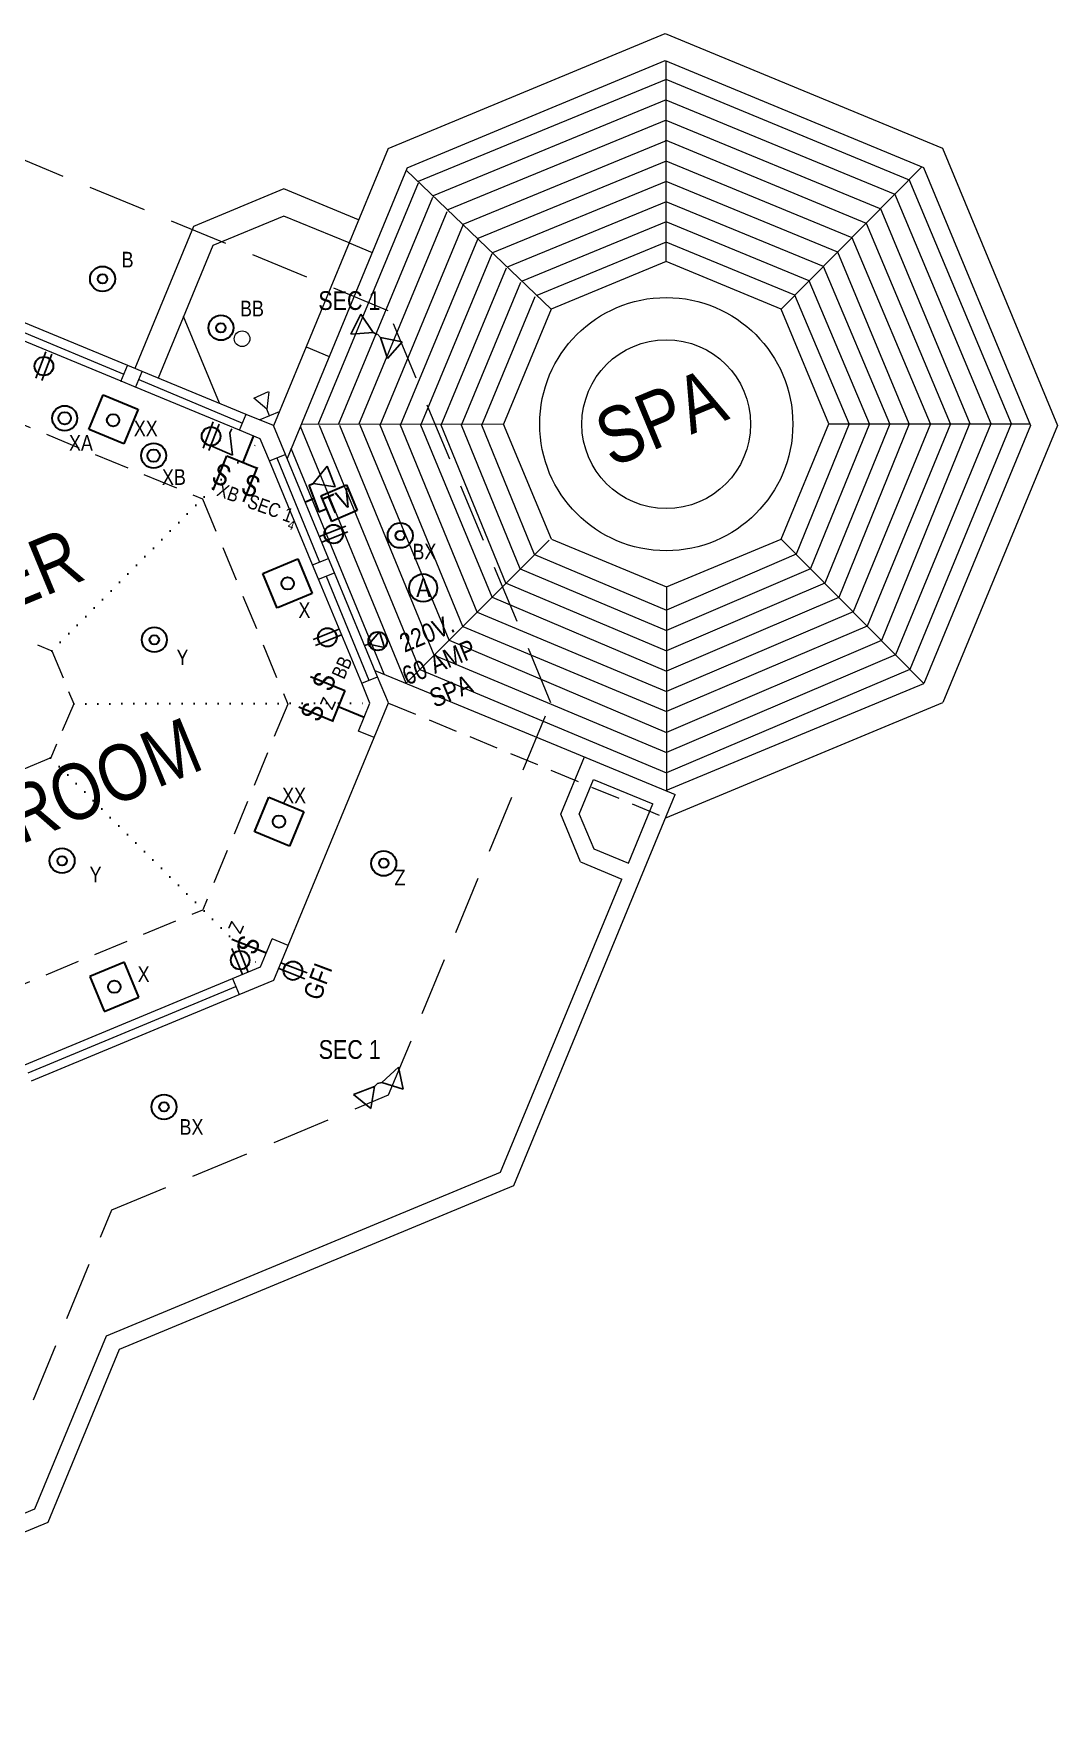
# Model space of a CAD drawing. Header units: inches. Extents: x 2775 to 14269, y 3098 to 7295.
# Drawn here: x 13941 to 14269, y 3567 to 4104 of the extents above; entities that cross this region are included whole.
import ezdxf

# ---------------------------------------------------------------- set-up
doc = ezdxf.new("R2010")
doc.units = ezdxf.units.IN
doc.header["$LTSCALE"] = 0.5
doc.header["$MEASUREMENT"] = 0
doc.linetypes.add('ACAD_ISO07W100', pattern=[3, 0, -3])
doc.linetypes.add('HIDDEN', pattern=[0.375, 0.25, -0.125])
for name, color, linetype, lineweight in [('APPLIANCES', 250, 'CONTINUOUS', 9), ('BALCONY', 250, 'CONTINUOUS', 9), ('ELEC', 6, 'CONTINUOUS', 30), ('FOUNDATION', 250, 'CONTINUOUS', 9), ('LITE COVE', 250, 'HIDDEN', 9), ('PLUMBING', 250, 'CONTINUOUS', 20), ('ROOFLINE', 250, 'HIDDEN', 9), ('ROOM TEXT', 252, 'CONTINUOUS', 20), ('SKYLITES', 250, 'CONTINUOUS', 9), ('WALLS', 250, 'CONTINUOUS', 9), ('WINDOWS', 250, 'CONTINUOUS', 9)]:
    doc.layers.add(name, color=color, linetype=linetype, lineweight=lineweight)
doc.layers.add('ELECTRICAL', color=1, linetype='CONTINUOUS')
doc.layers.add('LL_ELECTRICAL', color=1, linetype='CONTINUOUS')
doc.styles.add('ARCHENT', font='technical.ttf', dxfattribs={"height": 6})
doc.styles.add('ARCHENTLTD', font='technical.ttf', dxfattribs={"height": 6})

msp = doc.modelspace()

# ---------------------------------------------------------------- linework, layer by layer
at = {"layer": 'APPLIANCES', "linetype": 'Continuous', "lineweight": 20, "ltscale": 90}
for radius in [40.5, 27]:
    msp.add_circle((14143.6, 3978.74), radius, dxfattribs=at)
at = {"layer": 'BALCONY', "linetype": 'Continuous', "lineweight": 9, "ltscale": 75}
for p, q in [((14143.57, 4030.77), (14143.52, 4094.94)), ((14106.78, 4015.51), (14060.42, 4060.03)), ((14180.37, 4015.56), (14225.39, 4061.09)), ((14091.57, 3978.7), (14026.78, 3978.66)), ((14195.64, 3978.78), (14259.93, 3978.82)), ((14106.08, 3941.61), (14060.37, 3895.83)), ((14180.42, 3941.97), (14225.99, 3895.75)), ((14143.64, 3926.71), (14143.69, 3861.59)), ((14050.39, 3899.96), (14108.61, 3875.89))]:
    msp.add_line(p, q, dxfattribs=at)
at = {"layer": 'BALCONY', "linetype": 'Continuous', "lineweight": 9}
for p, q in [((14143.53, 4088.97), (14064.23, 4056.37)), ((14221.49, 4056.74), (14143.53, 4088.97)), ((14143.53, 4082.48), (14068.97, 4051.82)), ((14216.9, 4052.15), (14143.53, 4082.35)), ((14143.53, 4075.98), (14073.71, 4047.27)), ((14212.32, 4047.55), (14143.53, 4075.85)), ((14143.54, 4069.38), (14078.52, 4042.65)), ((14207.73, 4042.96), (14143.36, 4069.56)), ((14143.54, 4062.89), (14083.26, 4038.1)), ((14203.14, 4038.36), (14143.54, 4062.89)), ((14032.21, 3978.66), (14064.3, 4055.96)), ((14143.55, 4056.39), (14088, 4033.55)), ((14198.55, 4033.76), (14143.55, 4056.39)), ((14254.09, 3978.82), (14221.32, 4057.02)), ((14038.7, 3978.67), (14068.9, 4051.37)), ((14247.59, 3978.81), (14216.73, 4052.42)), ((14045.19, 3978.67), (14073.5, 4046.78)), ((14143.55, 4049.9), (14092.74, 4028.99)), ((14193.96, 4029.17), (14143.55, 4049.9)), ((14240.85, 3978.81), (14212.18, 4047.86)), ((14052.1, 3978.36), (14078.71, 4042.73)), ((14143.56, 4043.41), (14097.48, 4024.44)), ((14189.37, 4024.57), (14143.56, 4043.41)), ((14234.6, 3978.81), (14207.73, 4042.95)), ((14058.59, 3978.37), (14083.3, 4037.89)), ((14143.56, 4036.91), (14102.23, 4019.89)), ((14184.78, 4019.98), (14143.56, 4036.91)), ((14228.11, 3978.8), (14203.14, 4038.36)), ((14065.09, 3978.37), (14087.9, 4033.3)), ((14143.57, 4030.77), (14106.79, 4015.51)), ((14180.37, 4015.56), (14143.57, 4030.77)), ((14215.12, 3978.79), (14193.96, 4029.17)), ((14221.36, 3978.8), (14198.55, 4033.76)), ((14071.58, 3978.38), (14092.49, 4028.71)), ((14078.08, 3978.38), (14097.09, 4024.12)), ((14208.63, 3978.79), (14189.37, 4024.57)), ((14084.57, 3978.39), (14101.69, 4019.53)), ((14202.13, 3978.78), (14184.78, 4019.98)), ((14106.79, 4015.51), (14091.57, 3978.7)), ((14195.64, 3978.78), (14180.37, 4015.56)), ((14060.32, 3895.85), (14026.54, 3978.03)), ((14064.74, 3900.21), (14032.62, 3978.35)), ((14069.33, 3904.8), (14039.11, 3978.35)), ((14074.14, 3909.62), (14045.61, 3978.36)), ((14078.55, 3914.03), (14052.1, 3978.36)), ((14083.14, 3918.63), (14058.59, 3978.37)), ((14087.9, 3923.41), (14065.09, 3978.37)), ((14092.31, 3927.82), (14071.58, 3978.38)), ((14096.9, 3932.42), (14078.08, 3978.38)), ((14101.49, 3937.01), (14084.57, 3978.39)), ((14106.84, 3941.92), (14091.57, 3978.7)), ((14180.42, 3941.97), (14195.64, 3978.78)), ((14202.13, 3978.78), (14185.22, 3937.11)), ((14208.62, 3978.79), (14189.76, 3932.5)), ((14215.12, 3978.79), (14194.31, 3927.89)), ((14221.36, 3978.8), (14198.85, 3923.28)), ((14228.11, 3978.8), (14203.39, 3918.67)), ((14234.6, 3978.81), (14207.94, 3914.06)), ((14240.64, 3978.81), (14212.43, 3909.51)), ((14247.46, 3978.82), (14216.97, 3904.9)), ((14253.95, 3978.82), (14221.51, 3900.29)), ((14053.29, 3898.76), (14023.61, 3970.97)), ((14106.84, 3941.92), (14143.64, 3926.71)), ((14143.64, 3926.71), (14180.42, 3941.97)), ((14096.9, 3932.42), (14143.65, 3912.73)), ((14101.49, 3937.01), (14143.65, 3919.22)), ((14185.22, 3937.1), (14143.65, 3919.22)), ((14189.77, 3932.49), (14143.65, 3912.73)), ((14092.32, 3927.82), (14143.66, 3906.24)), ((14194.31, 3927.88), (14143.66, 3906.24)), ((14087.9, 3923.41), (14143.66, 3899.74)), ((14198.86, 3923.28), (14143.66, 3899.74)), ((14083.14, 3918.63), (14143.67, 3893.25)), ((14203.4, 3918.67), (14143.67, 3893.25)), ((14078.55, 3914.04), (14143.67, 3886.75)), ((14207.94, 3914.06), (14143.67, 3886.75)), ((14074.14, 3909.62), (14143.68, 3880.1)), ((14212.43, 3909.5), (14143.68, 3880.1)), ((14064.78, 3900.25), (14143.69, 3867.19)), ((14069.37, 3904.84), (14143.68, 3873.68)), ((14216.98, 3904.89), (14143.68, 3873.68)), ((14221.51, 3900.29), (14143.69, 3867.19)), ((14115.78, 3853.97, -2.21), (14120.38, 3842.88, -2.21))]:
    msp.add_line(p, q, dxfattribs=at)
at = {"layer": 'BALCONY', "lineweight": 9, "ltscale": 50}
for p, q in [((14108.61, 3875.89), (14146.5, 3860.22)), ((14120.37, 3865.08), (14139.32, 3857.24)), ((14116.18, 3838.67), (14109.83, 3853.97)), ((14120.38, 3842.88), (14131.49, 3838.29)), ((14116.18, 3838.67), (14129.39, 3833.21))]:
    msp.add_line(p, q, dxfattribs=at)
at = {"layer": 'BALCONY', "lineweight": 9, "ltscale": 75}
for p, q in [((14109.83, 3853.97), (14117.39, 3872.26)), ((14115.78, 3853.97), (14120.37, 3865.08)), ((14094.82, 3735.21), (14146.5, 3860.22)), ((14131.49, 3838.29), (14139.32, 3857.24)), ((14090.61, 3739.41), (14129.39, 3833.21)), ((13964.45, 3687.05), (14090.61, 3739.41)), ((13968.67, 3682.84), (14094.82, 3735.21)), ((13941.56, 3631.68), (13964.45, 3687.05)), ((13945.78, 3627.47), (13968.67, 3682.84)), ((13800.48, 3573.17), (13941.56, 3631.68)), ((13800.48, 3567.22), (13945.78, 3627.47))]:
    msp.add_line(p, q, dxfattribs=at)
at = {"layer": 'ELEC', "color": 1, "linetype": 'Continuous', "ltscale": 0.75}
for p, q in [((14008.05, 3966.23), (14011.53, 3974.74)), ((13998.57, 3957.63), (14003.03, 3968.55)), ((14029.81, 3897.99), (14040.73, 3893.53)), ((14026.05, 3888.25), (14037.15, 3883.72)), ((14038.4, 3888.51), (14046.92, 3885.03)), ((14004.53, 3814.02), (14015.66, 3809.55))]:
    msp.add_line(p, q, dxfattribs=at)
at = {"layer": 'ELEC', "color": 1, "linetype": 'Continuous', "lineweight": 30, "ltscale": 25}
for p, q in [((14003.03, 3968.55), (14012.69, 3964.6)), ((14040.73, 3893.53), (14036.78, 3883.87))]:
    msp.add_line(p, q, dxfattribs=at)
at = {"layer": 'ELEC', "color": 3, "linetype": 'Continuous', "ltscale": 0.75}
msp.add_line((14008.3, 3953.87), (14012.84, 3964.97), dxfattribs=at)
at = {"layer": 'ELEC', "color": 4, "linetype": 'Continuous', "ltscale": 7.5}
for centre in [(13963.2, 4025.21), (14001.1, 4009.57), (14058.46, 3943.11), (13982.88, 3760.3)]:
    msp.add_circle(centre, 4, dxfattribs=at)
at = {"layer": 'ELEC', "color": 4, "linetype": 'Continuous'}
for centre in [(13963.2, 4025.21), (14001.1, 4009.57)]:
    msp.add_circle(centre, 1.5, dxfattribs=at)
at = {"layer": 'ELEC', "color": 5, "linetype": 'Continuous', "lineweight": 30, "ltscale": 7.5}
for centre in [(13951.1, 3980.63), (13979.55, 3968.66)]:
    msp.add_circle(centre, 4, dxfattribs=at)
at = {"layer": 'ELEC', "color": 5, "linetype": 'Continuous'}
for centre, radius in [((13951.1, 3980.63), 1.98), ((13979.55, 3968.66), 1.98), ((13979.78, 3909.77), 1.5), ((13950.27, 3839.06), 1.5)]:
    msp.add_circle(centre, radius, dxfattribs=at)
at = {"layer": 'ELEC', "color": 3, "linetype": 'Continuous'}
for centre, radius in [((13966.59, 3979.99), 1.98), ((14058.46, 3943.11), 1.5), ((14019.67, 3851.58), 1.98), ((14053.18, 3838.26), 1.5), ((13982.88, 3760.3), 1.5)]:
    msp.add_circle(centre, radius, dxfattribs=at)
at = {"layer": 'ELEC', "color": 7, "linetype": 'Continuous'}
for centre in [(14022.44, 3927.77), (13966.98, 3798.73)]:
    msp.add_circle(centre, 1.98, dxfattribs=at)
at = {"layer": 'ELEC', "color": 5, "linetype": 'Continuous', "ltscale": 7.5}
for centre in [(13979.78, 3909.77), (13950.27, 3839.06)]:
    msp.add_circle(centre, 4, dxfattribs=at)
at = {"layer": 'ELEC', "color": 3, "linetype": 'Continuous', "ltscale": 7.5}
msp.add_circle((14053.21, 3838.19), 4, dxfattribs=at)
at = {"layer": 'ELECTRICAL', "color": 3, "linetype": 'Continuous', "ltscale": 0.375}
for p, q in [((14042.7, 4007.52), (14045.9, 4013.94)), ((14045.9, 4013.94), (14049.83, 4008)), ((14049.83, 4008), (14042.7, 4007.52)), ((14052.13, 4006.44), (14059.14, 4005.07)), ((14054.4, 3999.7), (14052.13, 4006.44)), ((14059.14, 4005.07), (14054.4, 3999.7)), ((14052.63, 3768.16), (14057.9, 3772.98)), ((14057.9, 3772.98), (14059.4, 3765.97)), ((14043.56, 3764.32), (14050.23, 3766.8)), ((14050.23, 3766.8), (14049.08, 3759.75)), ((14059.4, 3765.97), (14052.63, 3768.16)), ((14049.08, 3759.75), (14043.56, 3764.32))]:
    msp.add_line(p, q, dxfattribs=at)
at = {"layer": 'ELECTRICAL', "color": 3, "linetype": 'Continuous', "ltscale": 0.75}
for p, q in [((14051.13, 4007.41), (14049.83, 4008)), ((14051.15, 4007.48), (14052.13, 4006.44)), ((14051.24, 3767.81), (14050.23, 3766.8)), ((14051.24, 3767.81), (14052.63, 3768.16))]:
    msp.add_line(p, q, dxfattribs=at)
at = {"layer": 'ELECTRICAL', "color": 1, "linetype": 'Continuous', "ltscale": 0.75}
for p, q in [((13945.11, 4001.86), (13941.88, 3993.45)), ((13946.98, 4001.14), (13943.75, 3992.74)), ((13998.61, 3979.43), (13995.38, 3971.02)), ((14000.48, 3978.71), (13997.25, 3970.31)), ((14004.53, 3977.22), (14003.95, 3975.92)), ((14003.95, 3975.92), (14004.75, 3968.82)), ((14004.75, 3968.82), (13998.2, 3971.72)), ((14030.65, 3959.73), (14035.11, 3965.32)), ((14030.65, 3959.73), (14035.11, 3965.32)), ((14035.11, 3965.32), (14037.68, 3958.63)), ((14030.65, 3959.73), (14037.68, 3958.63)), ((14041.02, 3946.1), (14032.62, 3942.84)), ((14041.74, 3944.23), (14033.35, 3940.98)), ((14038.96, 3913.16), (14030.61, 3909.8)), ((14039.7, 3911.3), (14031.35, 3907.94)), ((14048.43, 3908.39), (14051.85, 3912.24)), ((14051.85, 3912.24), (14053.49, 3907.32)), ((14047.07, 3907.95), (14048.43, 3908.39)), ((14048.43, 3908.39), (14053.49, 3907.32)), ((14004.62, 3811.03), (14008, 3802.68)), ((14006.47, 3811.78), (14009.85, 3803.43)), ((14019.59, 3804.55), (14027.98, 3801.29)), ((14020.31, 3806.41), (14028.7, 3803.15))]:
    msp.add_line(p, q, dxfattribs=at)
at = {"layer": 'ELECTRICAL', "color": 1, "linetype": 'Continuous', "ltscale": 0.375}
for p, q in [((14030.65, 3959.73), (14035.11, 3965.32)), ((14035.11, 3965.32), (14037.68, 3958.63)), ((14037.68, 3958.63), (14030.65, 3959.73)), ((14048.43, 3908.39), (14051.85, 3912.24)), ((14051.85, 3912.24), (14053.49, 3907.32)), ((14053.49, 3907.32), (14048.43, 3908.39))]:
    msp.add_line(p, q, dxfattribs=at)
at = {"layer": 'ELECTRICAL', "color": 1, "linetype": 'Continuous', "lineweight": 30, "ltscale": 25}
for p, q in [((14032.51, 3950.65), (14029.31, 3959.23)), ((14030.91, 3954.94), (14028.11, 3953.78))]:
    msp.add_line(p, q, dxfattribs=at)
at = {"layer": 'ELECTRICAL', "color": 1, "linetype": 'Continuous', "lineweight": 30, "ltscale": 0.75}
for p, q in [((14029.32, 3959.22), (14030.65, 3959.73)), ((14033.02, 3955.84), (14041.26, 3959.32)), ((14041.26, 3959.32), (14044.74, 3951.08)), ((14033.02, 3955.84), (14036.49, 3947.6)), ((14032.46, 3950.69), (14034.77, 3951.67)), ((14044.74, 3951.08), (14036.49, 3947.6))]:
    msp.add_line(p, q, dxfattribs=at)
for centre, radius in [((13944.45, 3997.29), 2.98), ((13997.95, 3974.86), 2.98), ((14037.17, 3943.55), 2.98), ((14065.81, 3926.33), 4.48), ((14035.16, 3910.53), 2.98), ((14051.27, 3909.31), 2.98), ((14007.25, 3807.24), 2.98), ((14024.15, 3803.87), 2.98)]:
    msp.add_circle(centre, radius, dxfattribs=at)
at = {"layer": 'ELECTRICAL', "color": 1, "linetype": 'Continuous', "ltscale": 0.75}
for points in [[(14003.95, 3975.92), (14004.75, 3968.82), (13998.2, 3971.72), (14003.95, 3975.92)], [(14003.95, 3975.92), (14004.53, 3970.8), (13999.78, 3972.87), (14003.95, 3975.92)], [(14030.65, 3959.73), (14035.11, 3965.32), (14037.68, 3958.63), (14030.65, 3959.73)], [(14030.65, 3959.73), (14033.86, 3963.76), (14035.75, 3958.93), (14030.65, 3959.73)], [(14048.43, 3908.39), (14051.85, 3912.24), (14053.49, 3907.32), (14048.43, 3908.39)]]:
    msp.add_solid(points, dxfattribs=at)
at = {"layer": 'FOUNDATION', "ltscale": 50}
for p, q in [((14054.6, 4066.89), (14143.27, 4103.7)), ((14143.27, 4103.7), (14231.99, 4067.02)), ((14060.73, 4060.78), (14143.28, 4095.04)), ((14143.28, 4095.04), (14225.87, 4060.89)), ((14054.6, 4066.89), (14017.93, 3978.17)), ((14231.99, 4067.02), (14268.79, 3978.35)), ((14060.73, 4060.78), (14022.26, 3967.72)), ((14225.87, 4060.89), (14260.13, 3978.35)), ((14260.13, 3978.35), (14225.99, 3895.75)), ((14268.79, 3978.35), (14232.12, 3889.63)), ((14143.44, 3861.49), (14225.99, 3895.75)), ((14143.45, 3852.83), (14232.12, 3889.63))]:
    msp.add_line(p, q, dxfattribs=at)
at = {"layer": 'FOUNDATION', "ltscale": 150}
for p, q in [((14021.25, 4053.97), (13992.36, 4041.98)), ((14045.17, 4044.08), (14021.25, 4053.97)), ((14021.26, 4045.31), (13998.49, 4035.86)), ((14042.12, 4036.69), (14021.26, 4045.31)), ((13992.36, 4041.98), (13973.57, 3996.51)), ((13998.49, 4035.86), (13980.96, 3993.46)), ((14019.78, 3982.66), (14013.52, 3980.06))]:
    msp.add_line(p, q, dxfattribs=at)
at = {"layer": 'FOUNDATION', "lineweight": 20, "ltscale": 50}
for p, q in [((14042.12, 4036.69), (14049.51, 4033.64)), ((14028.36, 4003.42), (14035.76, 4000.37))]:
    msp.add_line(p, q, dxfattribs=at)
at = {"layer": 'FOUNDATION', "lineweight": 20, "ltscale": 150}
msp.add_line((14000.59, 3985.41), (13989.09, 4013.12), dxfattribs=at)
at = {"layer": 'FOUNDATION', "linetype": 'HIDDEN', "lineweight": 20, "ltscale": 75}
msp.add_line((14054.73, 3889.51), (14143.45, 3852.83), dxfattribs=at)
at = {"layer": 'LITE COVE', "ltscale": 90}
for p, q in [((13929.67, 3981.95), (13995.18, 3954.87)), ((13995.19, 3954.88), (14022.47, 3889.16)), ((14022.47, 3889.16), (13995.29, 3823.4)), ((13929.56, 3796.12), (13995.29, 3823.4))]:
    msp.add_line(p, q, dxfattribs=at)
at = {"layer": 'LITE COVE', "linetype": 'ACAD_ISO07W100', "lineweight": 30, "ltscale": 2.5}
for p, q in [((13946.98, 3906.25), (14013.8, 3973.78)), ((13953.99, 3889.28), (14048.76, 3889.47)), ((13946.6, 3871.96), (14013.74, 3805.05))]:
    msp.add_line(p, q, dxfattribs=at)
at = {"layer": 'LL_ELECTRICAL', "color": 7, "linetype": 'Continuous', "lineweight": 30, "ltscale": 50}
for p, q in [((13958.81, 3977.07), (13963.41, 3988.15)), ((13963.41, 3988.15), (13974.49, 3983.56)), ((13974.61, 3983.52), (13970.02, 3972.43)), ((13970.02, 3972.43), (13958.93, 3977.03)), ((14014.54, 3931), (14025.74, 3935.64)), ((14025.74, 3935.64), (14030.33, 3924.56)), ((14019.13, 3919.91), (14014.54, 3931)), ((14030.33, 3924.56), (14019.24, 3919.97)), ((14011.84, 3848.33), (14016.44, 3859.41)), ((14016.44, 3859.41), (14027.52, 3854.82)), ((14027.64, 3854.78), (14023.05, 3843.7)), ((14023.05, 3843.7), (14011.96, 3848.29)), ((13970.2, 3806.63), (13959.11, 3802.02)), ((13974.84, 3795.43), (13970.24, 3806.51)), ((13959.11, 3802.02), (13963.72, 3790.94)), ((13963.76, 3790.82), (13974.84, 3795.43))]:
    msp.add_line(p, q, dxfattribs=at)
at = {"layer": 'PLUMBING', "ltscale": 75}
for p, q in [((14011.6, 3987.01), (14016.33, 3989.22)), ((14015.74, 3983.53), (14011.6, 3987.01)), ((14016.41, 3989.1), (14015.74, 3983.53))]:
    msp.add_line(p, q, dxfattribs=at)
at = {"layer": 'PLUMBING', "lineweight": 20, "ltscale": 50}
msp.add_line((14016.65, 3981.36), (14015.74, 3983.53), dxfattribs=at)
msp.add_circle((14007.87, 4006.06), 2.5, dxfattribs=at)
at = {"layer": 'ROOFLINE', "linetype": 'HIDDEN', "ltscale": 150}
for p, q in [((14054.6, 4015.02), (13929.13, 4066.89)), ((14106.66, 3889.59), (14054.6, 4015.02)), ((14054.77, 3764.15), (14106.66, 3889.59)), ((13966.14, 3727.37), (14054.77, 3764.15)), ((13930.4, 3640.64), (13966.14, 3727.37))]:
    msp.add_line(p, q, dxfattribs=at)
at = {"layer": 'SKYLITES', "linetype": 'HIDDEN', "ltscale": 75}
for p, q in [((13929.38, 3913.54), (13946.98, 3906.25)), ((13946.98, 3906.25), (13953.99, 3889.28)), ((13953.99, 3889.28), (13946.68, 3872)), ((13946.68, 3872), (13929.4, 3864.83))]:
    msp.add_line(p, q, dxfattribs=at)
at = {"layer": 'WALLS', "lineweight": 20, "ltscale": 75}
for p, q in [((13971.26, 3997.53), (13937.99, 4011.29)), ((13969.13, 3992.46), (13935.86, 4006.22)), ((14009.15, 3981.87), (13975.88, 3995.62)), ((14007.02, 3976.8), (13973.75, 3990.55)), ((14030.42, 3933.73), (14016.62, 3966.98)), ((14035.51, 3935.8), (14021.71, 3969.05)), ((14046.14, 3895.86), (14032.34, 3929.11)), ((14051.23, 3897.93), (14037.43, 3931.19))]:
    msp.add_line(p, q, dxfattribs=at)
at = {"layer": 'WALLS', "ltscale": 75}
for p, q in [((13969.09, 3992.38), (13971.23, 3997.48)), ((13975.88, 3995.62), (13971.26, 3997.53)), ((13973.75, 3990.55), (13969.13, 3992.46)), ((13973.71, 3990.47), (13975.84, 3995.54)), ((14007.03, 3976.82), (14009.16, 3981.89)), ((14017.89, 3978.26), (14009.15, 3981.87)), ((14013.69, 3974.04), (14007.02, 3976.8)), ((14021.71, 3969.05), (14017.89, 3978.26)), ((14016.62, 3966.98), (14013.69, 3974.04)), ((14016.62, 3966.98), (14021.69, 3969.05)), ((14030.41, 3933.72), (14035.51, 3935.8)), ((14032.34, 3929.11), (14030.42, 3933.73)), ((14037.43, 3931.19), (14035.51, 3935.8)), ((14032.34, 3929.11), (14037.43, 3931.19)), ((14046.14, 3895.86), (14051.23, 3897.94)), ((14048.77, 3889.5), (14046.14, 3895.86)), ((14054.69, 3889.59), (14051.23, 3897.93)), ((14045.07, 3880.55), (14048.77, 3889.5)), ((14050.11, 3878.5), (14054.69, 3889.59)), ((14050.11, 3878.5), (14045.07, 3880.55)), ((14013.81, 3805.08), (14017.52, 3814.03)), ((14022.6, 3811.96), (14017.52, 3814.03)), ((14018.02, 3800.87), (14022.6, 3811.96)), ((14004.83, 3801.35), (14013.81, 3805.08)), ((14006.93, 3796.27), (14018.02, 3800.87))]:
    msp.add_line(p, q, dxfattribs=at)
at = {"layer": 'WALLS', "linetype": 'Continuous', "lineweight": 9, "ltscale": 50}
msp.add_line((14022.6, 3811.96), (14050.11, 3878.5), dxfattribs=at)
at = {"layer": 'WALLS', "lineweight": 9, "ltscale": 75}
for p, q in [((13938.33, 3773.75), (14004.83, 3801.35)), ((13940.43, 3768.67), (14006.93, 3796.27))]:
    msp.add_line(p, q, dxfattribs=at)
at = {"layer": 'WALLS', "ltscale": 50}
msp.add_line((14004.83, 3801.34), (14006.94, 3796.26), dxfattribs=at)
at = {"layer": 'WINDOWS', "lineweight": 9, "ltscale": 75}
for p, q in [((13936.87, 4008.62), (13970.06, 3994.68)), ((13974.78, 3993.01), (14007.97, 3979.06)), ((14019.02, 3967.95), (14032.63, 3934.63)), ((14034.78, 3930.11), (14048.4, 3896.78))]:
    msp.add_line(p, q, dxfattribs=at)
at = {"layer": 'WINDOWS', "ltscale": 75}
msp.add_line((13939.38, 3771.22), (14005.89, 3798.8), dxfattribs=at)

# ---------------------------------------------------------------- texts
at = {"layer": 'ELEC', "color": 1, "linetype": 'Continuous', "ltscale": 0.75, "char_height": 6.75, "style": 'ARCHENT'}
for insert, width, attachment_point, rotation in [((13997.61, 3960.3), 4.8708, 7, 337.7771), ((14030.01, 3895.29), 5.5312, 1, 68.3014), ((14026.25, 3885.55), 5.5312, 1, 68.3014), ((14005.74, 3811.02), 5.5312, 1, 68.1421)]:
    msp.add_mtext('S', dxfattribs=dict(at, insert=insert, width=width, attachment_point=attachment_point, rotation=rotation))
at = {"layer": 'ELEC', "color": 3, "linetype": 'Continuous', "ltscale": 0.75, "insert": (14006.99, 3956.82), "char_height": 6.75, "width": 5.5312, "attachment_point": 7, "rotation": 337.7771, "style": 'ARCHENT'}
msp.add_mtext('S', dxfattribs=at)
at = {"layer": 'ELEC', "color": 1, "linetype": 'Continuous', "lineweight": 30, "insert": (14072.79, 3897.93), "char_height": 6, "attachment_point": 5, "rotation": 22.7428, "style": 'ARCHENTLTD'}
msp.add_mtext('220V.\\P60 AMP\\PSPA\\P  ', dxfattribs=at)
at = {"layer": 'ELECTRICAL', "color": 7, "linetype": 'Continuous', "ltscale": 0.375, "char_height": 5, "width": 26.5, "attachment_point": 1, "style": 'ARCHENT'}
for s, insert in [('B', (13969.31, 4033.86)), ('BB', (14007.21, 4018.22)), ('XA', (13952.48, 3975.23)), ('XB', (13982.23, 3964.3)), ('Y', (13986.86, 3906.63)), ('Y', (13959.07, 3837.16))]:
    msp.add_mtext(s, dxfattribs=dict(at, insert=insert))
at = {"layer": 'ELECTRICAL', "color": 3, "linetype": 'Continuous', "ltscale": 0.375, "width": 26.5, "attachment_point": 1, "style": 'ARCHENT'}
for s, insert, char_height in [('SEC 1', (14032.27, 4021.27), 6), ('BX', (14062.38, 3940.45), 5), ('Z', (14056.65, 3836.18), 5), ('SEC 1', (14032.38, 3781.67), 6), ('BX', (13987.85, 3756.39), 5)]:
    msp.add_mtext(s, dxfattribs=dict(at, insert=insert, char_height=char_height))
at = {"layer": 'ELECTRICAL', "color": 3, "linetype": 'Continuous', "ltscale": 0.375, "style": 'ARCHENT'}
for s, insert, char_height, width, attachment_point, rotation in [('XX', (13980.85, 3979.86), 5, 26.5, 3, 0.0534), ('SEC 1', (14010.71, 3956.4), 4.5, 20, 1, 340.1353), ('4', (14023.22, 3948.17), 3, 20, 1, 340.1353), ('XX', (14028.33, 3862.41), 5, 26.5, 3, 0.0534)]:
    msp.add_mtext(s, dxfattribs=dict(at, insert=insert, char_height=char_height, width=width, attachment_point=attachment_point, rotation=rotation))
at = {"layer": 'ELECTRICAL', "color": 1, "linetype": 'Continuous', "ltscale": 0.375, "char_height": 4.5, "width": 20, "style": 'ARCHENT'}
for s, insert, attachment_point, rotation in [('XB', (14000.98, 3960.16), 1, 340.1353), ('BB', (14040.47, 3896.82), 7, 65.9432), ('Z', (14036.71, 3887.09), 7, 65.9432), ('Z', (14007.32, 3815.39), 7, 65.7839)]:
    msp.add_mtext(s, dxfattribs=dict(at, insert=insert, attachment_point=attachment_point, rotation=rotation))
at = {"layer": 'ELECTRICAL', "color": 1, "linetype": 'Continuous', "ltscale": 0.75, "insert": (14038.65, 3953.98), "char_height": 6, "width": 8.875, "attachment_point": 5, "rotation": 22.8445, "style": 'ARCHENT'}
msp.add_mtext('TV', dxfattribs=at)
at = {"layer": 'ELECTRICAL', "color": 1, "linetype": 'Continuous', "ltscale": 0.375, "insert": (14063.6, 3929.44), "char_height": 6, "width": 7, "attachment_point": 1, "style": 'ARCHENT'}
msp.add_mtext('A', dxfattribs=at)
at = {"layer": 'ELECTRICAL', "color": 7, "linetype": 'Continuous', "ltscale": 0.375, "char_height": 5, "width": 26.5, "attachment_point": 3, "rotation": 0.0534, "style": 'ARCHENT'}
for insert in [(14029.71, 3921.74), (13978.26, 3805.24)]:
    msp.add_mtext('X', dxfattribs=dict(at, insert=insert))
at = {"layer": 'ELECTRICAL', "color": 1, "linetype": 'Continuous', "ltscale": 0.75, "insert": (14027.25, 3796.12), "char_height": 6, "attachment_point": 1, "rotation": 69.3736, "style": 'ARCHENT'}
msp.add_mtext('GFI ', dxfattribs=at)
at = {"layer": 'ROOM TEXT', "style": 'ARCHENTLTD'}
for s, p in [('        MASTER', (13836.76, 3878.87)), ('      BEDROOM', (13866.2, 3814.81))]:
    msp.add_text(s, height=18, rotation=22.5, dxfattribs=at).set_placement(p)
at = {"layer": 'ROOM TEXT', "insert": (14097.17, 4004.76), "char_height": 18, "width": 271, "attachment_point": 1, "rotation": 22.5, "style": 'ARCHENTLTD'}
msp.add_mtext('   \\P  SPA', dxfattribs=at)

doc.saveas('drawing.dxf')
